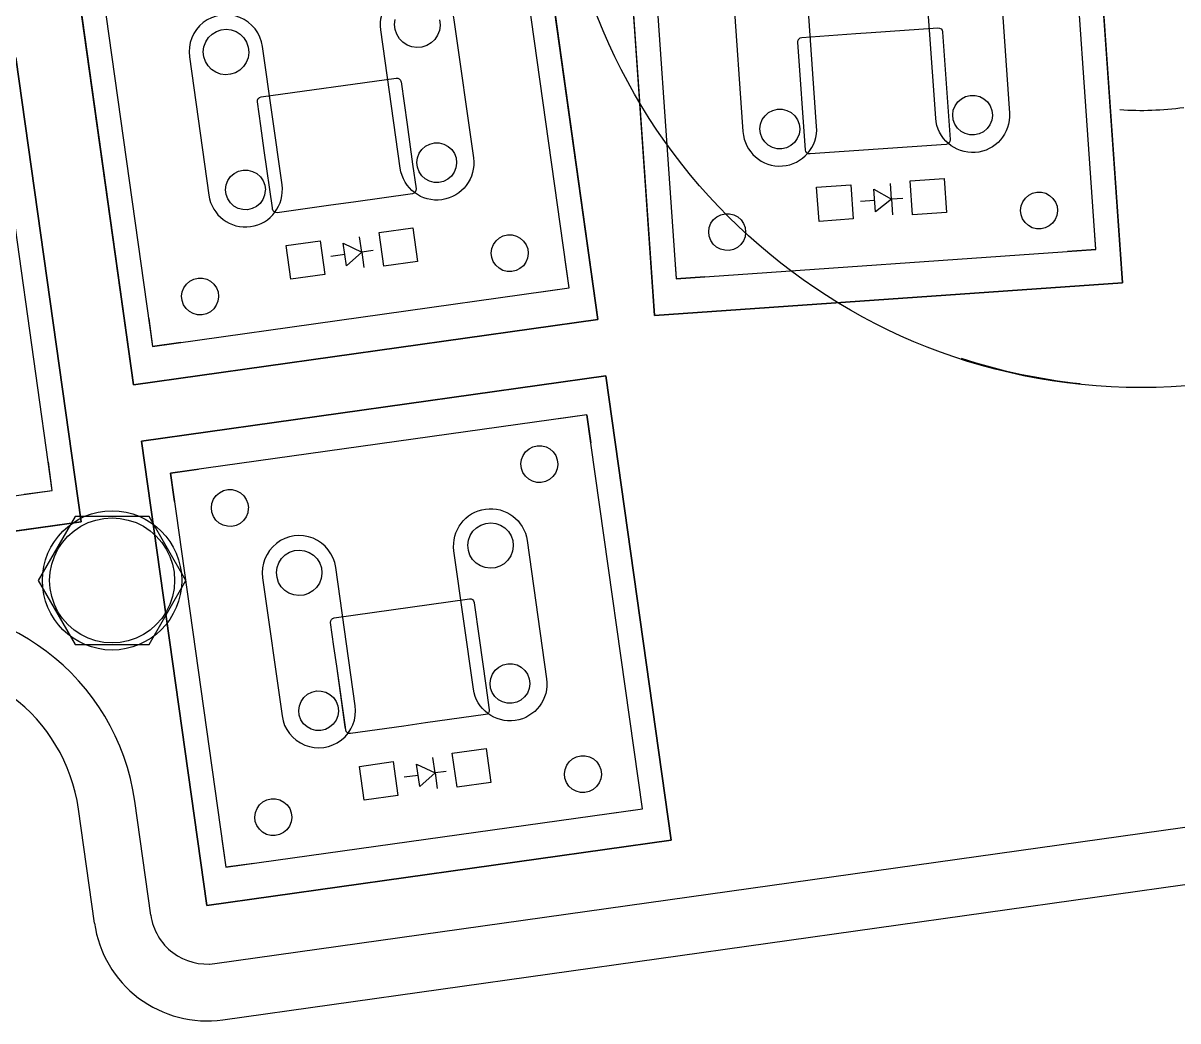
# Model space of a CAD drawing. Header units: inches. Extents: x -4 to 333, y -4 to 107.
# Drawn here: x 19.7 to 60.33, y 16.65 to 51.76 of the extents above; entities that cross this region are included whole.
import ezdxf

# ---------------------------------------------------------------- set-up
doc = ezdxf.new("R2010")
doc.units = ezdxf.units.IN
doc.header["$MEASUREMENT"] = 0
doc.layers.get('0').update_dxf_attribs({"color": 1})
for name, color, linetype in [('KICAD_EXPORT', 12, 'Continuous'), ('OUTLINE_CASE', 5, 'Continuous'), ('OUTLINE_CURVED', 6, 'Continuous')]:
    doc.layers.add(name, color=color, linetype=linetype)

# ---------------------------------------------------------------- blocks, each defined once
blk = doc.blocks.new('switch')
for points in [[(75.655, 33.601), (75.655, 17.101), (92.155, 17.101), (92.155, 33.601), (75.655, 33.601)], [(76.505, 32.339), (76.505, 18.339), (91.305, 18.339), (91.305, 32.339), (76.505, 32.339)]]:
    blk.add_lwpolyline(points)
for points in [[(79.205, 28.25), (79.205, 23.336, 1), (81.805, 23.336), (81.805, 28.25, 1)], [(88.605, 28.25), (88.605, 23.336, -1), (86.005, 23.336), (86.005, 28.25, -1)]]:
    blk.add_lwpolyline(points, format="xyb", close=True)

msp = doc.modelspace()

# ---------------------------------------------------------------- linework, layer by layer
at = {"layer": 'KICAD_EXPORT', "linetype": 'Continuous'}
for p, q in [((57.231, 59.083), (58.382, 42.624)), ((41.922, 41.473), (40.771, 57.932)), ((37.631, 57.673), (39.927, 41.333)), ((23.588, 39.037), (21.292, 55.376)), ((32.773, 51.711), (32.795, 51.888)), ((32.79, 51.533), (32.773, 51.711)), ((34.373, 51.677), (34.348, 51.501)), ((34.353, 51.877), (34.373, 51.7)), ((34.373, 51.7), (34.373, 51.677)), ((26.124, 51.097), (26.221, 51.247)), ((26.221, 51.247), (26.348, 51.371)), ((26.348, 51.371), (26.5, 51.465)), ((26.5, 51.465), (26.669, 51.522)), ((26.669, 51.522), (26.846, 51.541)), ((26.846, 51.541), (27.023, 51.52)), ((27.023, 51.52), (27.191, 51.46)), ((27.191, 51.46), (27.342, 51.364)), ((27.342, 51.364), (27.468, 51.238)), ((27.468, 51.238), (27.562, 51.087)), ((32.847, 51.364), (32.79, 51.533)), ((32.939, 51.211), (32.847, 51.364)), ((33.063, 51.083), (32.939, 51.211)), ((34.284, 51.334), (34.186, 51.185)), ((34.348, 51.501), (34.284, 51.334)), ((46.971, 51.156), (47, 51.206)), ((46.971, 51.156), (47, 51.206)), ((47, 51.206), (47.003, 51.209)), ((47, 51.206), (47.003, 51.209)), ((47.003, 51.209), (47.046, 51.242)), ((47.003, 51.209), (47.046, 51.242)), ((47.046, 51.242), (47.102, 51.258)), ((47.046, 51.242), (47.102, 51.258)), ((47.102, 51.258), (48.998, 51.39)), ((47.102, 51.258), (48.998, 51.39)), ((47.102, 51.258), (47.102, 51.258)), ((47.102, 51.258), (47.102, 51.258)), ((48.998, 51.39), (49.542, 51.428)), ((48.998, 51.39), (49.542, 51.428)), ((48.998, 51.39), (48.998, 51.39)), ((48.998, 51.39), (48.998, 51.39)), ((49.542, 51.428), (51.891, 51.592)), ((49.542, 51.428), (51.891, 51.592)), ((51.891, 51.592), (51.949, 51.585)), ((51.891, 51.592), (51.949, 51.585)), ((51.949, 51.585), (52, 51.556)), ((51.949, 51.585), (52, 51.556)), ((52, 51.556), (52.035, 51.51)), ((52, 51.556), (52.035, 51.51)), ((52.035, 51.51), (52.051, 51.453)), ((52.035, 51.51), (52.051, 51.453)), ((52.051, 51.453), (52.051, 51.453)), ((52.051, 51.453), (52.052, 51.441)), ((52.051, 51.453), (52.051, 51.453)), ((52.051, 51.453), (52.052, 51.441)), ((52.052, 51.441), (52.052, 51.441)), ((52.052, 51.441), (52.316, 47.663)), ((52.052, 51.441), (52.052, 51.441)), ((52.052, 51.441), (52.316, 47.663)), ((26.041, 50.752), (26.063, 50.929)), ((26.063, 50.929), (26.124, 51.097)), ((27.562, 51.087), (27.621, 50.918)), ((27.621, 50.918), (27.641, 50.741)), ((33.212, 50.986), (33.063, 51.083)), ((33.379, 50.923), (33.212, 50.986)), ((33.556, 50.9), (33.379, 50.923)), ((33.734, 50.916), (33.556, 50.9)), ((33.903, 50.971), (33.734, 50.916)), ((34.057, 51.062), (33.903, 50.971)), ((34.186, 51.185), (34.057, 51.062)), ((46.963, 51.098), (46.971, 51.156)), ((46.963, 51.098), (46.971, 51.156)), ((46.964, 51.085), (46.963, 51.098)), ((46.963, 51.098), (46.963, 51.098)), ((46.964, 51.085), (46.963, 51.098)), ((46.963, 51.098), (46.963, 51.098)), ((47.229, 47.294), (46.964, 51.085)), ((46.964, 51.085), (46.964, 51.085)), ((46.964, 51.085), (46.964, 51.085)), ((47.229, 47.294), (46.964, 51.085)), ((46.964, 51.085), (46.964, 51.085)), ((46.964, 51.085), (46.964, 51.085)), ((19.445, 50.55), (21.742, 34.21)), ((26.058, 50.575), (26.041, 50.752)), ((26.114, 50.405), (26.058, 50.575)), ((26.207, 50.253), (26.114, 50.405)), ((27.616, 50.542), (27.552, 50.375)), ((27.64, 50.719), (27.616, 50.542)), ((27.641, 50.741), (27.64, 50.719)), ((26.331, 50.125), (26.207, 50.253)), ((26.48, 50.027), (26.331, 50.125)), ((26.647, 49.965), (26.48, 50.027)), ((27.171, 50.012), (27.002, 49.957)), ((27.324, 50.104), (27.171, 50.012)), ((27.453, 50.227), (27.324, 50.104)), ((27.552, 50.375), (27.453, 50.227)), ((26.824, 49.941), (26.647, 49.965)), ((27.002, 49.957), (26.824, 49.941)), ((28.073, 49.159), (32.826, 49.827)), ((28.073, 49.159), (32.826, 49.827)), ((32.826, 49.827), (32.885, 49.824)), ((32.826, 49.827), (32.885, 49.824)), ((32.885, 49.824), (32.937, 49.799)), ((32.885, 49.824), (32.937, 49.799)), ((32.937, 49.799), (32.976, 49.755)), ((32.937, 49.799), (32.976, 49.755)), ((32.976, 49.755), (32.996, 49.7)), ((32.976, 49.755), (32.996, 49.7)), ((32.996, 49.7), (32.997, 49.687)), ((32.996, 49.7), (32.997, 49.687)), ((32.997, 49.687), (32.997, 49.687)), ((32.997, 49.687), (33.208, 48.191)), ((32.997, 49.687), (32.997, 49.687)), ((32.997, 49.687), (33.208, 48.191)), ((52.715, 49.099), (52.864, 49.176)), ((52.864, 49.176), (53.028, 49.215)), ((53.028, 49.215), (53.196, 49.215)), ((53.196, 49.215), (53.359, 49.174)), ((53.359, 49.174), (53.508, 49.095)), ((27.945, 48.99), (27.948, 49.048)), ((27.945, 48.99), (27.948, 49.048)), ((28.063, 48.148), (27.945, 48.99)), ((28.063, 48.148), (27.945, 48.99)), ((27.948, 49.048), (27.974, 49.101)), ((27.948, 49.048), (27.974, 49.101)), ((27.974, 49.101), (28.007, 49.131)), ((27.974, 49.101), (28.007, 49.131)), ((28.007, 49.131), (28.018, 49.14)), ((28.007, 49.131), (28.018, 49.14)), ((28.018, 49.14), (28.073, 49.159)), ((28.018, 49.14), (28.073, 49.159)), ((52.43, 48.694), (52.491, 48.851)), ((52.491, 48.851), (52.588, 48.988)), ((52.588, 48.988), (52.715, 49.099)), ((53.508, 49.095), (53.633, 48.983)), ((53.633, 48.983), (53.728, 48.844)), ((53.728, 48.844), (53.788, 48.687)), ((45.647, 48.207), (45.709, 48.364)), ((45.709, 48.364), (45.805, 48.502)), ((45.805, 48.502), (45.932, 48.612)), ((45.932, 48.612), (46.081, 48.689)), ((46.081, 48.689), (46.245, 48.729)), ((46.245, 48.729), (46.413, 48.728)), ((46.413, 48.728), (46.576, 48.687)), ((46.576, 48.687), (46.725, 48.608)), ((46.725, 48.608), (46.851, 48.496)), ((46.851, 48.496), (46.946, 48.358)), ((46.946, 48.358), (47.005, 48.2)), ((52.408, 48.527), (52.43, 48.694)), ((52.427, 48.36), (52.408, 48.527)), ((52.484, 48.202), (52.427, 48.36)), ((53.808, 48.505), (53.784, 48.339)), ((53.788, 48.687), (53.808, 48.52)), ((53.808, 48.52), (53.808, 48.505)), ((28.186, 47.276), (28.063, 48.148)), ((28.063, 48.148), (28.063, 48.148)), ((28.186, 47.276), (28.063, 48.148)), ((28.063, 48.148), (28.063, 48.148)), ((33.208, 48.191), (33.403, 46.8)), ((33.208, 48.191), (33.403, 46.8)), ((45.626, 48.041), (45.647, 48.207)), ((45.644, 47.874), (45.626, 48.041)), ((47.025, 48.019), (47.002, 47.852)), ((47.005, 48.2), (47.025, 48.033)), ((47.025, 48.033), (47.025, 48.019)), ((52.578, 48.063), (52.484, 48.202)), ((52.703, 47.949), (52.578, 48.063)), ((52.85, 47.869), (52.703, 47.949)), ((53.623, 48.046), (53.495, 47.937)), ((53.721, 48.183), (53.623, 48.046)), ((53.784, 48.339), (53.721, 48.183)), ((34.011, 47.503), (34.174, 47.543)), ((34.174, 47.543), (34.343, 47.542)), ((34.343, 47.542), (34.506, 47.501)), ((45.702, 47.716), (45.644, 47.874)), ((45.796, 47.576), (45.702, 47.716)), ((45.92, 47.463), (45.796, 47.576)), ((46.841, 47.56), (46.713, 47.45)), ((46.939, 47.696), (46.841, 47.56)), ((47.002, 47.852), (46.939, 47.696)), ((52.28, 47.541), (52.234, 47.506)), ((52.28, 47.541), (52.234, 47.506)), ((52.309, 47.592), (52.28, 47.541)), ((52.281, 47.543), (52.28, 47.541)), ((52.298, 47.573), (52.281, 47.543)), ((52.309, 47.592), (52.298, 47.573)), ((52.317, 47.65), (52.309, 47.592)), ((52.317, 47.65), (52.309, 47.592)), ((52.316, 47.663), (52.316, 47.663)), ((52.316, 47.663), (52.316, 47.663)), ((52.316, 47.663), (52.317, 47.65)), ((52.316, 47.663), (52.316, 47.663)), ((52.316, 47.663), (52.316, 47.663)), ((52.316, 47.663), (52.317, 47.65)), ((53.013, 47.827), (52.85, 47.869)), ((53.181, 47.824), (53.013, 47.827)), ((53.345, 47.861), (53.181, 47.824)), ((53.495, 47.937), (53.345, 47.861)), ((28.47, 45.256), (28.186, 47.276)), ((28.47, 45.256), (28.186, 47.276)), ((33.577, 47.021), (33.638, 47.178)), ((33.638, 47.178), (33.735, 47.316)), ((33.735, 47.316), (33.861, 47.426)), ((33.861, 47.426), (34.011, 47.503)), ((34.506, 47.501), (34.654, 47.422)), ((34.654, 47.422), (34.78, 47.31)), ((34.78, 47.31), (34.875, 47.172)), ((34.875, 47.172), (34.935, 47.014)), ((46.068, 47.383), (45.92, 47.463)), ((46.23, 47.34), (46.068, 47.383)), ((46.399, 47.337), (46.23, 47.34)), ((46.563, 47.375), (46.399, 47.337)), ((46.713, 47.45), (46.563, 47.375)), ((47.245, 47.238), (47.229, 47.294)), ((47.245, 47.238), (47.229, 47.294)), ((47.28, 47.192), (47.245, 47.238)), ((47.28, 47.192), (47.245, 47.238)), ((47.328, 47.165), (47.28, 47.192)), ((47.328, 47.165), (47.28, 47.192)), ((47.331, 47.163), (47.328, 47.165)), ((47.331, 47.163), (47.328, 47.165)), ((47.389, 47.155), (47.331, 47.163)), ((47.389, 47.155), (47.331, 47.163)), ((52.178, 47.49), (47.389, 47.155)), ((52.178, 47.49), (47.389, 47.155)), ((52.234, 47.506), (52.178, 47.49)), ((52.234, 47.506), (52.178, 47.49)), ((52.178, 47.49), (52.178, 47.49)), ((52.178, 47.49), (52.178, 47.49)), ((33.403, 46.8), (33.526, 45.924)), ((33.403, 46.8), (33.526, 45.924)), ((33.555, 46.855), (33.577, 47.021)), ((33.573, 46.687), (33.555, 46.855)), ((34.955, 46.833), (34.931, 46.666)), ((34.935, 47.014), (34.955, 46.847)), ((34.955, 46.847), (34.955, 46.833)), ((26.906, 46.219), (27.002, 46.357)), ((27.002, 46.357), (27.129, 46.468)), ((27.129, 46.468), (27.279, 46.545)), ((27.279, 46.545), (27.442, 46.584)), ((27.442, 46.584), (27.61, 46.583)), ((27.61, 46.583), (27.773, 46.542)), ((27.773, 46.542), (27.922, 46.463)), ((27.922, 46.463), (28.048, 46.352)), ((28.048, 46.352), (28.143, 46.213)), ((33.631, 46.529), (33.573, 46.687)), ((33.725, 46.39), (33.631, 46.529)), ((33.849, 46.277), (33.725, 46.39)), ((34.77, 46.373), (34.642, 46.264)), ((34.868, 46.51), (34.77, 46.373)), ((34.931, 46.666), (34.868, 46.51)), ((26.823, 45.896), (26.845, 46.063)), ((26.845, 46.063), (26.906, 46.219)), ((28.143, 46.213), (28.202, 46.056)), ((28.202, 46.056), (28.223, 45.889)), ((33.526, 45.924), (33.523, 45.866)), ((33.526, 45.924), (33.523, 45.866)), ((33.997, 46.196), (33.849, 46.277)), ((34.16, 46.154), (33.997, 46.196)), ((34.328, 46.151), (34.16, 46.154)), ((34.492, 46.189), (34.328, 46.151)), ((34.642, 46.264), (34.492, 46.189)), ((47.622, 45.981), (48.819, 46.065)), ((47.622, 45.981), (48.819, 46.065)), ((47.706, 44.784), (47.622, 45.981)), ((47.706, 44.784), (47.622, 45.981)), ((48.819, 46.065), (48.903, 44.868)), ((48.819, 46.065), (48.903, 44.868)), ((49.631, 45.921), (50.257, 45.564)), ((49.687, 45.123), (49.631, 45.921)), ((50.257, 45.564), (50.219, 46.113)), ((50.914, 46.211), (52.111, 46.295)), ((50.914, 46.211), (52.111, 46.295)), ((50.997, 45.014), (50.914, 46.211)), ((50.997, 45.014), (50.914, 46.211)), ((52.111, 46.295), (52.195, 45.098)), ((52.111, 46.295), (52.195, 45.098)), ((26.841, 45.729), (26.823, 45.896)), ((26.899, 45.571), (26.841, 45.729)), ((26.993, 45.431), (26.899, 45.571)), ((28.136, 45.551), (28.038, 45.415)), ((28.199, 45.708), (28.136, 45.551)), ((28.222, 45.874), (28.199, 45.708)), ((28.223, 45.889), (28.222, 45.874)), ((33.399, 45.755), (31.327, 45.464)), ((33.399, 45.755), (31.327, 45.464)), ((33.454, 45.774), (33.399, 45.755)), ((33.454, 45.774), (33.399, 45.755)), ((33.497, 45.813), (33.454, 45.774)), ((33.497, 45.813), (33.454, 45.774)), ((33.523, 45.866), (33.497, 45.813)), ((33.523, 45.866), (33.497, 45.813)), ((33.497, 45.813), (33.497, 45.813)), ((33.497, 45.813), (33.497, 45.813)), ((49.659, 45.522), (49.16, 45.487)), ((50.257, 45.564), (49.687, 45.123)), ((50.656, 45.592), (50.257, 45.564)), ((50.257, 45.564), (50.296, 45.015)), ((54.875, 45.47), (54.965, 45.598)), ((54.875, 45.47), (54.965, 45.598)), ((54.965, 45.598), (55.083, 45.7)), ((54.965, 45.598), (55.083, 45.7)), ((55.083, 45.7), (55.221, 45.772)), ((55.083, 45.7), (55.221, 45.772)), ((55.221, 45.772), (55.373, 45.808)), ((55.221, 45.772), (55.373, 45.808)), ((55.373, 45.808), (55.529, 45.808)), ((55.373, 45.808), (55.529, 45.808)), ((55.529, 45.808), (55.681, 45.77)), ((55.529, 45.808), (55.681, 45.77)), ((55.681, 45.77), (55.819, 45.697)), ((55.681, 45.77), (55.819, 45.697)), ((55.819, 45.697), (55.936, 45.593)), ((55.819, 45.697), (55.936, 45.593)), ((55.936, 45.593), (56.024, 45.464)), ((55.936, 45.593), (56.024, 45.464)), ((27.117, 45.318), (26.993, 45.431)), ((27.265, 45.238), (27.117, 45.318)), ((27.428, 45.195), (27.265, 45.238)), ((27.596, 45.193), (27.428, 45.195)), ((27.76, 45.23), (27.596, 45.193)), ((27.91, 45.306), (27.76, 45.23)), ((28.038, 45.415), (27.91, 45.306)), ((28.476, 45.215), (28.47, 45.256)), ((28.476, 45.215), (28.47, 45.256)), ((28.495, 45.159), (28.476, 45.215)), ((28.495, 45.159), (28.476, 45.215)), ((28.534, 45.116), (28.495, 45.159)), ((28.534, 45.116), (28.495, 45.159)), ((28.587, 45.09), (28.534, 45.116)), ((28.587, 45.09), (28.534, 45.116)), ((30.527, 45.351), (28.645, 45.087)), ((30.527, 45.351), (28.645, 45.087)), ((31.327, 45.464), (30.527, 45.351)), ((31.327, 45.464), (30.527, 45.351)), ((30.527, 45.351), (30.527, 45.351)), ((30.527, 45.351), (30.527, 45.351)), ((54.798, 45.17), (54.818, 45.324)), ((54.798, 45.17), (54.818, 45.324)), ((54.815, 45.014), (54.798, 45.17)), ((54.815, 45.014), (54.798, 45.17)), ((54.818, 45.324), (54.875, 45.47)), ((54.818, 45.324), (54.875, 45.47)), ((56.024, 45.464), (56.079, 45.318)), ((56.024, 45.464), (56.079, 45.318)), ((56.098, 45.149), (56.076, 44.995)), ((56.098, 45.149), (56.076, 44.995)), ((56.079, 45.318), (56.098, 45.163)), ((56.079, 45.318), (56.098, 45.163)), ((56.098, 45.163), (56.098, 45.149)), ((56.098, 45.163), (56.098, 45.149)), ((28.645, 45.087), (28.587, 45.09)), ((28.645, 45.087), (28.587, 45.09)), ((43.844, 44.569), (43.901, 44.715)), ((43.844, 44.569), (43.901, 44.715)), ((43.901, 44.715), (43.991, 44.843)), ((43.901, 44.715), (43.991, 44.843)), ((43.991, 44.843), (44.109, 44.945)), ((43.991, 44.843), (44.109, 44.945)), ((44.109, 44.945), (44.247, 45.017)), ((44.109, 44.945), (44.247, 45.017)), ((44.247, 45.017), (44.399, 45.053)), ((44.247, 45.017), (44.399, 45.053)), ((44.399, 45.053), (44.555, 45.053)), ((44.399, 45.053), (44.555, 45.053)), ((44.555, 45.053), (44.707, 45.015)), ((44.555, 45.053), (44.707, 45.015)), ((44.707, 45.015), (44.845, 44.941)), ((44.707, 45.015), (44.845, 44.941)), ((44.845, 44.941), (44.961, 44.838)), ((44.845, 44.941), (44.961, 44.838)), ((44.961, 44.838), (45.05, 44.709)), ((44.961, 44.838), (45.05, 44.709)), ((45.05, 44.709), (45.105, 44.563)), ((45.05, 44.709), (45.105, 44.563)), ((48.903, 44.868), (47.706, 44.784)), ((48.903, 44.868), (47.706, 44.784)), ((52.195, 45.098), (50.997, 45.014)), ((52.195, 45.098), (50.997, 45.014)), ((54.869, 44.868), (54.815, 45.014)), ((54.869, 44.868), (54.815, 45.014)), ((54.956, 44.738), (54.869, 44.868)), ((54.956, 44.738), (54.869, 44.868)), ((55.071, 44.633), (54.956, 44.738)), ((55.071, 44.633), (54.956, 44.738)), ((55.926, 44.723), (55.808, 44.621)), ((55.926, 44.723), (55.808, 44.621)), ((56.018, 44.85), (55.926, 44.723)), ((56.018, 44.85), (55.926, 44.723)), ((56.076, 44.995), (56.018, 44.85)), ((56.076, 44.995), (56.018, 44.85)), ((57.448, 43.799), (57.378, 44.797)), ((32.227, 44.391), (33.415, 44.558)), ((32.227, 44.391), (33.415, 44.558)), ((32.394, 43.203), (32.227, 44.391)), ((32.394, 43.203), (32.227, 44.391)), ((33.415, 44.558), (33.582, 43.37)), ((33.415, 44.558), (33.582, 43.37)), ((36.597, 44.271), (36.749, 44.307)), ((36.597, 44.271), (36.749, 44.307)), ((36.749, 44.307), (36.905, 44.306)), ((36.749, 44.307), (36.905, 44.306)), ((36.905, 44.306), (37.056, 44.268)), ((36.905, 44.306), (37.056, 44.268)), ((43.824, 44.415), (43.844, 44.569)), ((43.824, 44.415), (43.844, 44.569)), ((43.841, 44.259), (43.824, 44.415)), ((43.841, 44.259), (43.824, 44.415)), ((45.124, 44.394), (45.102, 44.24)), ((45.124, 44.394), (45.102, 44.24)), ((45.105, 44.563), (45.124, 44.408)), ((45.105, 44.563), (45.124, 44.408)), ((45.124, 44.408), (45.124, 44.394)), ((45.124, 44.408), (45.124, 44.394)), ((55.209, 44.558), (55.071, 44.633)), ((55.209, 44.558), (55.071, 44.633)), ((55.36, 44.519), (55.209, 44.558)), ((55.36, 44.519), (55.209, 44.558)), ((55.516, 44.516), (55.36, 44.519)), ((55.516, 44.516), (55.36, 44.519)), ((55.668, 44.551), (55.516, 44.516)), ((55.668, 44.551), (55.516, 44.516)), ((55.808, 44.621), (55.668, 44.551)), ((55.808, 44.621), (55.668, 44.551)), ((28.959, 43.932), (30.147, 44.099)), ((28.959, 43.932), (30.147, 44.099)), ((29.126, 42.744), (28.959, 43.932)), ((29.126, 42.744), (28.959, 43.932)), ((30.147, 44.099), (30.314, 42.911)), ((30.147, 44.099), (30.314, 42.911)), ((30.967, 44.012), (31.617, 43.7)), ((31.079, 43.22), (30.967, 44.012)), ((31.617, 43.7), (31.541, 44.244)), ((36.194, 43.823), (36.25, 43.969)), ((36.194, 43.823), (36.25, 43.969)), ((36.25, 43.969), (36.34, 44.096)), ((36.25, 43.969), (36.34, 44.096)), ((36.34, 44.096), (36.458, 44.199)), ((36.34, 44.096), (36.458, 44.199)), ((36.458, 44.199), (36.597, 44.271)), ((36.458, 44.199), (36.597, 44.271)), ((37.056, 44.268), (37.194, 44.195)), ((37.056, 44.268), (37.194, 44.195)), ((37.194, 44.195), (37.311, 44.091)), ((37.194, 44.195), (37.311, 44.091)), ((37.311, 44.091), (37.399, 43.963)), ((37.311, 44.091), (37.399, 43.963)), ((37.399, 43.963), (37.454, 43.816)), ((37.399, 43.963), (37.454, 43.816)), ((43.895, 44.113), (43.841, 44.259)), ((43.895, 44.113), (43.841, 44.259)), ((43.982, 43.983), (43.895, 44.113)), ((43.982, 43.983), (43.895, 44.113)), ((44.097, 43.878), (43.982, 43.983)), ((44.097, 43.878), (43.982, 43.983)), ((44.952, 43.968), (44.834, 43.866)), ((44.952, 43.968), (44.834, 43.866)), ((45.043, 44.095), (44.952, 43.968)), ((45.043, 44.095), (44.952, 43.968)), ((45.102, 44.24), (45.043, 44.095)), ((45.102, 44.24), (45.043, 44.095)), ((31.023, 43.616), (30.528, 43.547)), ((31.617, 43.7), (31.079, 43.22)), ((32.013, 43.755), (31.617, 43.7)), ((31.617, 43.7), (31.694, 43.155)), ((36.173, 43.668), (36.194, 43.823)), ((36.173, 43.668), (36.194, 43.823)), ((36.19, 43.513), (36.173, 43.668)), ((36.19, 43.513), (36.173, 43.668)), ((36.244, 43.366), (36.19, 43.513)), ((36.244, 43.366), (36.19, 43.513)), ((37.451, 43.493), (37.393, 43.348)), ((37.451, 43.493), (37.393, 43.348)), ((37.473, 43.648), (37.451, 43.493)), ((37.473, 43.648), (37.451, 43.493)), ((37.454, 43.816), (37.473, 43.661)), ((37.454, 43.816), (37.473, 43.661)), ((37.473, 43.661), (37.473, 43.648)), ((37.473, 43.661), (37.473, 43.648)), ((42.614, 43.764), (42.684, 42.767)), ((44.235, 43.803), (44.097, 43.878)), ((44.235, 43.803), (44.097, 43.878)), ((44.386, 43.764), (44.235, 43.803)), ((44.386, 43.764), (44.235, 43.803)), ((44.542, 43.761), (44.386, 43.764)), ((44.542, 43.761), (44.386, 43.764)), ((44.694, 43.796), (44.542, 43.761)), ((44.694, 43.796), (44.542, 43.761)), ((44.834, 43.866), (44.694, 43.796)), ((44.834, 43.866), (44.694, 43.796)), ((56.45, 43.729), (57.448, 43.799)), ((33.582, 43.37), (32.394, 43.203)), ((33.582, 43.37), (32.394, 43.203)), ((36.331, 43.237), (36.244, 43.366)), ((36.331, 43.237), (36.244, 43.366)), ((36.447, 43.132), (36.331, 43.237)), ((36.447, 43.132), (36.331, 43.237)), ((36.584, 43.057), (36.447, 43.132)), ((36.584, 43.057), (36.447, 43.132)), ((37.183, 43.12), (37.043, 43.05)), ((37.183, 43.12), (37.043, 43.05)), ((37.302, 43.221), (37.183, 43.12)), ((37.302, 43.221), (37.183, 43.12)), ((37.393, 43.348), (37.302, 43.221)), ((37.393, 43.348), (37.302, 43.221)), ((38.914, 42.44), (38.774, 43.431)), ((25.445, 42.578), (25.563, 42.68)), ((25.445, 42.578), (25.563, 42.68)), ((25.563, 42.68), (25.702, 42.752)), ((25.563, 42.68), (25.702, 42.752)), ((25.702, 42.752), (25.854, 42.788)), ((25.702, 42.752), (25.854, 42.788)), ((25.854, 42.788), (26.01, 42.788)), ((25.854, 42.788), (26.01, 42.788)), ((26.01, 42.788), (26.161, 42.75)), ((26.01, 42.788), (26.161, 42.75)), ((26.161, 42.75), (26.299, 42.677)), ((26.161, 42.75), (26.299, 42.677)), ((26.299, 42.677), (26.416, 42.573)), ((26.299, 42.677), (26.416, 42.573)), ((30.314, 42.911), (29.126, 42.744)), ((30.314, 42.911), (29.126, 42.744)), ((36.735, 43.017), (36.584, 43.057)), ((36.735, 43.017), (36.584, 43.057)), ((36.891, 43.015), (36.735, 43.017)), ((36.891, 43.015), (36.735, 43.017)), ((37.043, 43.05), (36.891, 43.015)), ((37.043, 43.05), (36.891, 43.015)), ((43.682, 42.836), (42.684, 42.766)), ((25.278, 42.15), (25.299, 42.304)), ((25.278, 42.15), (25.299, 42.304)), ((25.299, 42.304), (25.356, 42.45)), ((25.299, 42.304), (25.356, 42.45)), ((25.356, 42.45), (25.445, 42.578)), ((25.356, 42.45), (25.445, 42.578)), ((26.416, 42.573), (26.504, 42.444)), ((26.416, 42.573), (26.504, 42.444)), ((26.504, 42.444), (26.56, 42.298)), ((26.504, 42.444), (26.56, 42.298)), ((26.56, 42.298), (26.578, 42.143)), ((26.56, 42.298), (26.578, 42.143)), ((37.923, 42.301), (38.914, 42.44)), ((58.382, 42.624), (41.922, 41.473)), ((25.296, 41.994), (25.278, 42.15)), ((25.296, 41.994), (25.278, 42.15)), ((25.349, 41.848), (25.296, 41.994)), ((25.349, 41.848), (25.296, 41.994)), ((26.556, 41.975), (26.498, 41.83)), ((26.556, 41.975), (26.498, 41.83)), ((26.578, 42.129), (26.556, 41.975)), ((26.578, 42.129), (26.556, 41.975)), ((26.578, 42.143), (26.578, 42.129)), ((26.578, 42.143), (26.578, 42.129)), ((25.436, 41.718), (25.349, 41.848)), ((25.436, 41.718), (25.349, 41.848)), ((25.552, 41.613), (25.436, 41.718)), ((25.552, 41.613), (25.436, 41.718)), ((25.689, 41.538), (25.552, 41.613)), ((25.689, 41.538), (25.552, 41.613)), ((25.84, 41.499), (25.689, 41.538)), ((25.84, 41.499), (25.689, 41.538)), ((25.996, 41.496), (25.84, 41.499)), ((25.996, 41.496), (25.84, 41.499)), ((26.149, 41.531), (25.996, 41.496)), ((26.149, 41.531), (25.996, 41.496)), ((26.288, 41.601), (26.149, 41.531)), ((26.288, 41.601), (26.149, 41.531)), ((26.407, 41.703), (26.288, 41.601)), ((26.407, 41.703), (26.288, 41.601)), ((26.498, 41.83), (26.407, 41.703)), ((26.498, 41.83), (26.407, 41.703)), ((39.927, 41.333), (23.588, 39.037)), ((24.118, 41.371), (24.257, 40.381)), ((25.248, 40.52), (24.257, 40.381)), ((23.867, 37.051), (40.207, 39.348)), ((40.207, 39.348), (42.503, 23.008)), ((39.54, 37.979), (38.55, 37.84)), ((39.541, 37.979), (39.68, 36.989)), ((26.163, 20.712), (23.867, 37.051)), ((37.293, 36.549), (37.383, 36.677)), ((37.293, 36.549), (37.383, 36.677)), ((37.383, 36.677), (37.501, 36.779)), ((37.383, 36.677), (37.501, 36.779)), ((37.501, 36.779), (37.639, 36.851)), ((37.501, 36.779), (37.639, 36.851)), ((37.639, 36.851), (37.791, 36.887)), ((37.639, 36.851), (37.791, 36.887)), ((37.791, 36.887), (37.947, 36.887)), ((37.791, 36.887), (37.947, 36.887)), ((37.947, 36.887), (38.099, 36.849)), ((37.947, 36.887), (38.099, 36.849)), ((38.099, 36.849), (38.237, 36.775)), ((38.099, 36.849), (38.237, 36.775)), ((38.237, 36.775), (38.354, 36.672)), ((38.237, 36.775), (38.354, 36.672)), ((38.354, 36.672), (38.442, 36.543)), ((38.354, 36.672), (38.442, 36.543)), ((20.728, 35.318), (20.588, 36.308)), ((37.216, 36.249), (37.236, 36.403)), ((37.216, 36.249), (37.236, 36.403)), ((37.233, 36.093), (37.216, 36.249)), ((37.233, 36.093), (37.216, 36.249)), ((37.236, 36.403), (37.293, 36.549)), ((37.236, 36.403), (37.293, 36.549)), ((38.442, 36.543), (38.497, 36.397)), ((38.442, 36.543), (38.497, 36.397)), ((38.516, 36.228), (38.494, 36.073)), ((38.516, 36.228), (38.494, 36.073)), ((38.497, 36.397), (38.516, 36.242)), ((38.497, 36.397), (38.516, 36.242)), ((38.516, 36.242), (38.516, 36.228)), ((38.516, 36.242), (38.516, 36.228)), ((24.884, 35.919), (25.875, 36.059)), ((25.024, 34.929), (24.884, 35.919)), ((37.287, 35.947), (37.233, 36.093)), ((37.287, 35.947), (37.233, 36.093)), ((37.374, 35.817), (37.287, 35.947)), ((37.374, 35.817), (37.287, 35.947)), ((37.489, 35.712), (37.374, 35.817)), ((37.489, 35.712), (37.374, 35.817)), ((38.344, 35.802), (38.226, 35.7)), ((38.344, 35.802), (38.226, 35.7)), ((38.436, 35.929), (38.344, 35.802)), ((38.436, 35.929), (38.344, 35.802)), ((38.494, 36.073), (38.436, 35.929)), ((38.494, 36.073), (38.436, 35.929)), ((37.627, 35.637), (37.489, 35.712)), ((37.627, 35.637), (37.489, 35.712)), ((37.778, 35.598), (37.627, 35.637)), ((37.778, 35.598), (37.627, 35.637)), ((37.934, 35.595), (37.778, 35.598)), ((37.934, 35.595), (37.778, 35.598)), ((38.086, 35.63), (37.934, 35.595)), ((38.086, 35.63), (37.934, 35.595)), ((38.226, 35.7), (38.086, 35.63)), ((38.226, 35.7), (38.086, 35.63)), ((19.737, 35.179), (20.728, 35.318)), ((26.345, 34.86), (26.402, 35.006)), ((26.345, 34.86), (26.402, 35.006)), ((26.402, 35.006), (26.492, 35.134)), ((26.402, 35.006), (26.492, 35.134)), ((26.492, 35.134), (26.609, 35.236)), ((26.492, 35.134), (26.609, 35.236)), ((26.609, 35.236), (26.748, 35.308)), ((26.609, 35.236), (26.748, 35.308)), ((26.748, 35.308), (26.9, 35.344)), ((26.748, 35.308), (26.9, 35.344)), ((26.9, 35.344), (27.056, 35.343)), ((26.9, 35.344), (27.056, 35.343)), ((27.056, 35.343), (27.208, 35.305)), ((27.056, 35.343), (27.208, 35.305)), ((27.208, 35.305), (27.346, 35.232)), ((27.208, 35.305), (27.346, 35.232)), ((27.346, 35.232), (27.462, 35.128)), ((27.346, 35.232), (27.462, 35.128)), ((27.462, 35.128), (27.551, 35)), ((27.462, 35.128), (27.551, 35)), ((27.551, 35), (27.606, 34.854)), ((27.551, 35), (27.606, 34.854)), ((26.325, 34.705), (26.345, 34.86)), ((26.325, 34.705), (26.345, 34.86)), ((26.342, 34.55), (26.325, 34.705)), ((26.342, 34.55), (26.325, 34.705)), ((26.395, 34.403), (26.342, 34.55)), ((26.395, 34.403), (26.342, 34.55)), ((27.624, 34.685), (27.602, 34.53)), ((27.624, 34.685), (27.602, 34.53)), ((27.606, 34.854), (27.625, 34.699)), ((27.606, 34.854), (27.625, 34.699)), ((27.625, 34.699), (27.624, 34.685)), ((27.625, 34.699), (27.624, 34.685)), ((21.742, 34.21), (5.402, 31.914)), ((21.731, 34.055), (21.989, 34.182)), ((21.731, 34.055), (21.989, 34.182)), ((21.989, 34.182), (22.262, 34.274)), ((21.989, 34.182), (22.262, 34.274)), ((22.262, 34.274), (22.544, 34.331)), ((22.262, 34.274), (22.544, 34.331)), ((22.544, 34.331), (22.831, 34.349)), ((22.544, 34.331), (22.831, 34.349)), ((22.831, 34.349), (23.118, 34.331)), ((22.831, 34.349), (23.118, 34.331)), ((23.118, 34.331), (23.401, 34.274)), ((23.118, 34.331), (23.401, 34.274)), ((23.401, 34.274), (23.673, 34.182)), ((23.401, 34.274), (23.673, 34.182)), ((23.673, 34.182), (23.931, 34.055)), ((23.673, 34.182), (23.931, 34.055)), ((26.483, 34.274), (26.395, 34.403)), ((26.483, 34.274), (26.395, 34.403)), ((26.598, 34.169), (26.483, 34.274)), ((26.598, 34.169), (26.483, 34.274)), ((26.735, 34.094), (26.598, 34.169)), ((26.735, 34.094), (26.598, 34.169)), ((27.334, 34.157), (27.195, 34.087)), ((27.334, 34.157), (27.195, 34.087)), ((27.453, 34.259), (27.334, 34.157)), ((27.453, 34.259), (27.334, 34.157)), ((27.544, 34.385), (27.453, 34.259)), ((27.544, 34.385), (27.453, 34.259)), ((27.602, 34.53), (27.544, 34.385)), ((27.602, 34.53), (27.544, 34.385)), ((35.808, 34.099), (35.977, 34.156)), ((35.977, 34.156), (36.154, 34.175)), ((36.154, 34.175), (36.331, 34.154)), ((36.331, 34.154), (36.499, 34.094)), ((21.276, 33.705), (21.492, 33.895)), ((21.276, 33.705), (21.492, 33.895)), ((21.492, 33.895), (21.731, 34.055)), ((21.492, 33.895), (21.731, 34.055)), ((23.931, 34.055), (24.171, 33.895)), ((23.931, 34.055), (24.171, 33.895)), ((24.171, 33.895), (24.387, 33.705)), ((24.171, 33.895), (24.387, 33.705)), ((26.886, 34.055), (26.735, 34.094)), ((26.886, 34.055), (26.735, 34.094)), ((27.043, 34.052), (26.886, 34.055)), ((27.043, 34.052), (26.886, 34.055)), ((27.195, 34.087), (27.043, 34.052)), ((27.195, 34.087), (27.043, 34.052)), ((35.371, 33.563), (35.432, 33.73)), ((35.432, 33.73), (35.528, 33.88)), ((35.528, 33.88), (35.656, 34.005)), ((35.656, 34.005), (35.808, 34.099)), ((36.499, 34.094), (36.65, 33.998)), ((36.65, 33.998), (36.775, 33.872)), ((36.775, 33.872), (36.87, 33.72)), ((20.926, 33.249), (21.086, 33.489)), ((20.926, 33.249), (21.086, 33.489)), ((21.086, 33.489), (21.276, 33.705)), ((21.086, 33.489), (21.276, 33.705)), ((24.387, 33.705), (24.577, 33.489)), ((24.387, 33.705), (24.577, 33.489)), ((24.577, 33.489), (24.737, 33.249)), ((24.577, 33.489), (24.737, 33.249)), ((35.348, 33.386), (35.371, 33.563)), ((35.366, 33.208), (35.348, 33.386)), ((36.87, 33.72), (36.928, 33.552)), ((36.948, 33.352), (36.923, 33.176)), ((36.928, 33.552), (36.948, 33.375)), ((36.948, 33.375), (36.948, 33.352)), ((20.706, 32.719), (20.799, 32.991)), ((20.706, 32.719), (20.799, 32.991)), ((20.799, 32.991), (20.926, 33.249)), ((20.799, 32.991), (20.926, 33.249)), ((24.737, 33.249), (24.864, 32.991)), ((24.737, 33.249), (24.864, 32.991)), ((24.864, 32.991), (24.956, 32.719)), ((24.864, 32.991), (24.956, 32.719)), ((28.699, 32.772), (28.796, 32.922)), ((28.796, 32.922), (28.924, 33.047)), ((28.924, 33.047), (29.075, 33.14)), ((29.075, 33.14), (29.244, 33.197)), ((29.244, 33.197), (29.422, 33.216)), ((29.422, 33.216), (29.599, 33.195)), ((29.599, 33.195), (29.767, 33.135)), ((29.767, 33.135), (29.917, 33.04)), ((29.917, 33.04), (30.043, 32.913)), ((35.422, 33.039), (35.366, 33.208)), ((35.514, 32.887), (35.422, 33.039)), ((36.86, 33.009), (36.761, 32.861)), ((36.923, 33.176), (36.86, 33.009)), ((20.65, 32.437), (20.706, 32.719)), ((20.65, 32.437), (20.706, 32.719)), ((24.956, 32.719), (25.013, 32.437)), ((24.956, 32.719), (25.013, 32.437)), ((28.616, 32.427), (28.638, 32.604)), ((28.638, 32.604), (28.699, 32.772)), ((30.043, 32.913), (30.138, 32.762)), ((30.138, 32.762), (30.196, 32.593)), ((30.196, 32.593), (30.216, 32.416)), ((35.638, 32.758), (35.514, 32.887)), ((35.788, 32.661), (35.638, 32.758)), ((35.955, 32.599), (35.788, 32.661)), ((36.132, 32.575), (35.955, 32.599)), ((36.309, 32.591), (36.132, 32.575)), ((36.479, 32.646), (36.309, 32.591)), ((36.632, 32.738), (36.479, 32.646)), ((36.761, 32.861), (36.632, 32.738)), ((20.631, 32.149), (20.65, 32.437)), ((20.631, 32.149), (20.65, 32.437)), ((20.65, 31.862), (20.631, 32.149)), ((20.65, 31.862), (20.631, 32.149)), ((25.013, 32.437), (25.031, 32.149)), ((25.013, 32.437), (25.031, 32.149)), ((25.031, 32.149), (25.013, 31.862)), ((25.031, 32.149), (25.013, 31.862)), ((28.634, 32.25), (28.616, 32.427)), ((28.69, 32.081), (28.634, 32.25)), ((30.191, 32.217), (30.128, 32.05)), ((30.216, 32.394), (30.191, 32.217)), ((30.216, 32.416), (30.216, 32.394)), ((20.706, 31.58), (20.65, 31.862)), ((20.706, 31.58), (20.65, 31.862)), ((25.013, 31.862), (24.956, 31.58)), ((25.013, 31.862), (24.956, 31.58)), ((28.782, 31.928), (28.69, 32.081)), ((28.906, 31.8), (28.782, 31.928)), ((29.055, 31.702), (28.906, 31.8)), ((29.222, 31.64), (29.055, 31.702)), ((29.9, 31.779), (29.747, 31.688)), ((30.029, 31.902), (29.9, 31.779)), ((30.128, 32.05), (30.029, 31.902)), ((20.799, 31.307), (20.706, 31.58)), ((20.799, 31.307), (20.706, 31.58)), ((20.926, 31.049), (20.799, 31.307)), ((20.926, 31.049), (20.799, 31.307)), ((24.864, 31.307), (24.737, 31.049)), ((24.864, 31.307), (24.737, 31.049)), ((24.956, 31.58), (24.864, 31.307)), ((24.956, 31.58), (24.864, 31.307)), ((29.399, 31.616), (29.222, 31.64)), ((29.577, 31.632), (29.399, 31.616)), ((29.747, 31.688), (29.577, 31.632)), ((30.648, 30.834), (35.402, 31.502)), ((30.648, 30.834), (35.402, 31.502)), ((35.402, 31.502), (35.46, 31.499)), ((35.402, 31.502), (35.46, 31.499)), ((35.46, 31.499), (35.513, 31.474)), ((35.46, 31.499), (35.513, 31.474)), ((35.513, 31.474), (35.552, 31.43)), ((35.513, 31.474), (35.552, 31.43)), ((35.552, 31.43), (35.571, 31.375)), ((35.552, 31.43), (35.571, 31.375)), ((35.571, 31.375), (35.573, 31.363)), ((35.571, 31.375), (35.573, 31.363)), ((35.573, 31.363), (35.573, 31.363)), ((35.573, 31.363), (35.748, 30.117)), ((35.573, 31.363), (35.573, 31.363)), ((35.573, 31.363), (35.748, 30.117)), ((21.086, 30.81), (20.926, 31.049)), ((21.086, 30.81), (20.926, 31.049)), ((24.737, 31.049), (24.577, 30.81)), ((24.737, 31.049), (24.577, 30.81)), ((21.276, 30.594), (21.086, 30.81)), ((21.276, 30.594), (21.086, 30.81)), ((21.492, 30.404), (21.276, 30.594)), ((21.492, 30.404), (21.276, 30.594)), ((24.387, 30.594), (24.171, 30.404)), ((24.387, 30.594), (24.171, 30.404)), ((24.577, 30.81), (24.387, 30.594)), ((24.577, 30.81), (24.387, 30.594)), ((30.521, 30.665), (30.524, 30.723)), ((30.521, 30.665), (30.524, 30.723)), ((30.639, 29.823), (30.521, 30.665)), ((30.639, 29.823), (30.521, 30.665)), ((30.524, 30.723), (30.549, 30.776)), ((30.524, 30.723), (30.549, 30.776)), ((30.549, 30.776), (30.582, 30.806)), ((30.549, 30.776), (30.582, 30.806)), ((30.582, 30.806), (30.593, 30.815)), ((30.582, 30.806), (30.593, 30.815)), ((30.593, 30.815), (30.648, 30.834)), ((30.593, 30.815), (30.648, 30.834)), ((21.731, 30.244), (21.492, 30.404)), ((21.731, 30.244), (21.492, 30.404)), ((21.989, 30.117), (21.731, 30.244)), ((21.989, 30.117), (21.731, 30.244)), ((22.262, 30.024), (21.989, 30.117)), ((22.262, 30.024), (21.989, 30.117)), ((23.673, 30.117), (23.401, 30.024)), ((23.673, 30.117), (23.401, 30.024)), ((23.931, 30.244), (23.673, 30.117)), ((23.931, 30.244), (23.673, 30.117)), ((24.171, 30.404), (23.931, 30.244)), ((24.171, 30.404), (23.931, 30.244)), ((35.748, 30.117), (35.982, 28.449)), ((35.748, 30.117), (35.982, 28.449)), ((22.544, 29.968), (22.262, 30.024)), ((22.544, 29.968), (22.262, 30.024)), ((22.831, 29.949), (22.544, 29.968)), ((22.831, 29.949), (22.544, 29.968)), ((23.118, 29.968), (22.831, 29.949)), ((23.118, 29.968), (22.831, 29.949)), ((23.401, 30.024), (23.118, 29.968)), ((23.401, 30.024), (23.118, 29.968)), ((30.735, 29.136), (30.639, 29.823)), ((30.639, 29.823), (30.639, 29.823)), ((30.735, 29.136), (30.639, 29.823)), ((30.639, 29.823), (30.639, 29.823)), ((31.036, 27.001), (30.735, 29.136)), ((31.038, 26.981), (30.735, 29.136)), ((36.152, 28.697), (36.213, 28.853)), ((36.213, 28.853), (36.31, 28.991)), ((36.31, 28.991), (36.437, 29.101)), ((36.437, 29.101), (36.586, 29.179)), ((36.586, 29.179), (36.75, 29.218)), ((36.75, 29.218), (36.918, 29.217)), ((36.918, 29.217), (37.081, 29.176)), ((37.081, 29.176), (37.23, 29.097)), ((37.23, 29.097), (37.355, 28.985)), ((37.355, 28.985), (37.451, 28.847)), ((35.982, 28.449), (36.102, 27.6)), ((35.982, 28.449), (36.102, 27.6)), ((36.13, 28.53), (36.152, 28.697)), ((36.149, 28.363), (36.13, 28.53)), ((37.451, 28.847), (37.51, 28.689)), ((37.53, 28.508), (37.506, 28.341)), ((37.51, 28.689), (37.53, 28.522)), ((37.53, 28.522), (37.53, 28.508)), ((29.578, 28.032), (29.705, 28.143)), ((29.705, 28.143), (29.854, 28.22)), ((29.854, 28.22), (30.018, 28.259)), ((30.018, 28.259), (30.186, 28.258)), ((30.186, 28.258), (30.349, 28.217)), ((30.349, 28.217), (30.498, 28.139)), ((30.498, 28.139), (30.623, 28.027)), ((36.207, 28.205), (36.149, 28.363)), ((36.3, 28.065), (36.207, 28.205)), ((36.425, 27.952), (36.3, 28.065)), ((37.346, 28.049), (37.218, 27.939)), ((37.444, 28.185), (37.346, 28.049)), ((37.506, 28.341), (37.444, 28.185)), ((29.398, 27.571), (29.42, 27.738)), ((29.42, 27.738), (29.481, 27.895)), ((29.481, 27.895), (29.578, 28.032)), ((30.623, 28.027), (30.718, 27.888)), ((30.718, 27.888), (30.778, 27.731)), ((30.778, 27.731), (30.798, 27.564)), ((36.573, 27.872), (36.425, 27.952)), ((36.735, 27.829), (36.573, 27.872)), ((36.903, 27.826), (36.735, 27.829)), ((37.067, 27.864), (36.903, 27.826)), ((37.218, 27.939), (37.067, 27.864)), ((29.417, 27.404), (29.398, 27.571)), ((29.474, 27.246), (29.417, 27.404)), ((29.568, 27.106), (29.474, 27.246)), ((30.712, 27.227), (30.613, 27.09)), ((30.774, 27.383), (30.712, 27.227)), ((30.798, 27.549), (30.774, 27.383)), ((30.798, 27.564), (30.798, 27.549)), ((35.974, 27.43), (33.857, 27.133)), ((35.974, 27.43), (33.857, 27.133)), ((36.029, 27.449), (35.974, 27.43)), ((36.029, 27.449), (35.974, 27.43)), ((36.073, 27.488), (36.029, 27.449)), ((36.073, 27.488), (36.029, 27.449)), ((36.098, 27.541), (36.073, 27.488)), ((36.098, 27.541), (36.073, 27.488)), ((36.073, 27.488), (36.073, 27.488)), ((36.073, 27.488), (36.073, 27.488)), ((36.102, 27.6), (36.098, 27.541)), ((36.102, 27.6), (36.098, 27.541)), ((29.693, 26.993), (29.568, 27.106)), ((29.84, 26.913), (29.693, 26.993)), ((30.003, 26.87), (29.84, 26.913)), ((30.171, 26.868), (30.003, 26.87)), ((30.335, 26.905), (30.171, 26.868)), ((30.486, 26.981), (30.335, 26.905)), ((30.613, 27.09), (30.486, 26.981)), ((31.051, 26.89), (31.036, 27.001)), ((31.051, 26.89), (31.038, 26.981)), ((31.071, 26.834), (31.051, 26.89)), ((31.071, 26.834), (31.051, 26.89)), ((31.109, 26.791), (31.071, 26.834)), ((31.109, 26.791), (31.071, 26.834)), ((33.102, 27.027), (31.221, 26.762)), ((33.102, 27.027), (31.221, 26.762)), ((33.857, 27.133), (33.102, 27.027)), ((33.857, 27.133), (33.102, 27.027)), ((33.102, 27.027), (33.102, 27.027)), ((33.102, 27.027), (33.102, 27.027)), ((31.162, 26.765), (31.109, 26.791)), ((31.162, 26.765), (31.109, 26.791)), ((31.221, 26.762), (31.162, 26.765)), ((31.221, 26.762), (31.162, 26.765)), ((34.802, 26.066), (35.991, 26.233)), ((34.802, 26.066), (35.991, 26.233)), ((34.969, 24.878), (34.802, 26.066)), ((34.969, 24.878), (34.802, 26.066)), ((35.991, 26.233), (36.158, 25.045)), ((35.991, 26.233), (36.158, 25.045)), ((31.534, 25.607), (32.723, 25.774)), ((31.534, 25.607), (32.723, 25.774)), ((31.701, 24.419), (31.534, 25.607)), ((31.701, 24.419), (31.534, 25.607)), ((32.723, 25.774), (32.89, 24.586)), ((32.723, 25.774), (32.89, 24.586)), ((33.654, 24.895), (33.543, 25.687)), ((33.543, 25.687), (34.193, 25.375)), ((34.193, 25.375), (34.116, 25.919)), ((38.769, 25.498), (38.826, 25.644)), ((38.769, 25.498), (38.826, 25.644)), ((38.826, 25.644), (38.916, 25.771)), ((38.826, 25.644), (38.916, 25.771)), ((38.916, 25.771), (39.033, 25.874)), ((38.916, 25.771), (39.033, 25.874)), ((39.033, 25.874), (39.172, 25.946)), ((39.033, 25.874), (39.172, 25.946)), ((39.172, 25.946), (39.324, 25.982)), ((39.172, 25.946), (39.324, 25.982)), ((39.324, 25.982), (39.48, 25.981)), ((39.324, 25.982), (39.48, 25.981)), ((39.48, 25.981), (39.632, 25.943)), ((39.48, 25.981), (39.632, 25.943)), ((39.632, 25.943), (39.77, 25.87)), ((39.632, 25.943), (39.77, 25.87)), ((39.77, 25.87), (39.886, 25.766)), ((39.77, 25.87), (39.886, 25.766)), ((39.886, 25.766), (39.975, 25.638)), ((39.886, 25.766), (39.975, 25.638)), ((39.975, 25.638), (40.03, 25.492)), ((39.975, 25.638), (40.03, 25.492)), ((33.598, 25.291), (33.103, 25.222)), ((34.193, 25.375), (33.654, 24.895)), ((34.589, 25.43), (34.193, 25.375)), ((34.193, 25.375), (34.269, 24.83)), ((38.749, 25.343), (38.769, 25.498)), ((38.749, 25.343), (38.769, 25.498)), ((38.766, 25.188), (38.749, 25.343)), ((38.766, 25.188), (38.749, 25.343)), ((40.048, 25.323), (40.026, 25.168)), ((40.048, 25.323), (40.026, 25.168)), ((40.03, 25.492), (40.049, 25.337)), ((40.03, 25.492), (40.049, 25.337)), ((40.049, 25.337), (40.048, 25.323)), ((40.049, 25.337), (40.048, 25.323)), ((36.158, 25.045), (34.969, 24.878)), ((36.158, 25.045), (34.969, 24.878)), ((38.819, 25.041), (38.766, 25.188)), ((38.819, 25.041), (38.766, 25.188)), ((38.907, 24.912), (38.819, 25.041)), ((38.907, 24.912), (38.819, 25.041)), ((39.022, 24.807), (38.907, 24.912)), ((39.022, 24.807), (38.907, 24.912)), ((39.159, 24.732), (39.022, 24.807)), ((39.159, 24.732), (39.022, 24.807)), ((39.758, 24.795), (39.619, 24.725)), ((39.758, 24.795), (39.619, 24.725)), ((39.877, 24.897), (39.758, 24.795)), ((39.877, 24.897), (39.758, 24.795)), ((39.968, 25.023), (39.877, 24.897)), ((39.968, 25.023), (39.877, 24.897)), ((40.026, 25.168), (39.968, 25.023)), ((40.026, 25.168), (39.968, 25.023)), ((41.489, 24.116), (41.35, 25.106)), ((28.138, 24.355), (28.277, 24.427)), ((28.138, 24.355), (28.277, 24.427)), ((28.277, 24.427), (28.429, 24.464)), ((28.277, 24.427), (28.429, 24.464)), ((28.429, 24.464), (28.585, 24.463)), ((28.429, 24.464), (28.585, 24.463)), ((28.585, 24.463), (28.737, 24.425)), ((28.585, 24.463), (28.737, 24.425)), ((28.737, 24.425), (28.875, 24.352)), ((28.737, 24.425), (28.875, 24.352)), ((32.89, 24.586), (31.701, 24.419)), ((32.89, 24.586), (31.701, 24.419)), ((39.31, 24.693), (39.159, 24.732)), ((39.31, 24.693), (39.159, 24.732)), ((39.467, 24.69), (39.31, 24.693)), ((39.467, 24.69), (39.31, 24.693)), ((39.619, 24.725), (39.467, 24.69)), ((39.619, 24.725), (39.467, 24.69)), ((24.191, 20.373), (23.628, 24.377)), ((26.45, 18.671), (65.794, 24.2)), ((27.854, 23.825), (27.874, 23.979)), ((27.854, 23.825), (27.874, 23.979)), ((27.874, 23.979), (27.931, 24.125)), ((27.874, 23.979), (27.931, 24.125)), ((27.931, 24.125), (28.021, 24.253)), ((27.931, 24.125), (28.021, 24.253)), ((28.021, 24.253), (28.138, 24.355)), ((28.021, 24.253), (28.138, 24.355)), ((28.875, 24.352), (28.991, 24.248)), ((28.875, 24.352), (28.991, 24.248)), ((28.991, 24.248), (29.08, 24.119)), ((28.991, 24.248), (29.08, 24.119)), ((29.08, 24.119), (29.135, 23.973)), ((29.08, 24.119), (29.135, 23.973)), ((40.499, 23.976), (41.489, 24.116)), ((27.871, 23.669), (27.854, 23.825)), ((27.871, 23.669), (27.854, 23.825)), ((27.925, 23.523), (27.871, 23.669)), ((27.925, 23.523), (27.871, 23.669)), ((29.132, 23.65), (29.073, 23.505)), ((29.132, 23.65), (29.073, 23.505)), ((29.154, 23.804), (29.132, 23.65)), ((29.154, 23.804), (29.132, 23.65)), ((29.135, 23.973), (29.154, 23.818)), ((29.135, 23.973), (29.154, 23.818)), ((29.154, 23.818), (29.154, 23.804)), ((29.154, 23.818), (29.154, 23.804)), ((28.012, 23.393), (27.925, 23.523)), ((28.012, 23.393), (27.925, 23.523)), ((28.127, 23.288), (28.012, 23.393)), ((28.127, 23.288), (28.012, 23.393)), ((28.265, 23.213), (28.127, 23.288)), ((28.265, 23.213), (28.127, 23.288)), ((28.416, 23.174), (28.265, 23.213)), ((28.416, 23.174), (28.265, 23.213)), ((28.572, 23.171), (28.416, 23.174)), ((28.572, 23.171), (28.416, 23.174)), ((28.724, 23.206), (28.572, 23.171)), ((28.724, 23.206), (28.572, 23.171)), ((28.864, 23.276), (28.724, 23.206)), ((28.864, 23.276), (28.724, 23.206)), ((28.982, 23.378), (28.864, 23.276)), ((28.982, 23.378), (28.864, 23.276)), ((29.073, 23.505), (28.982, 23.378)), ((29.073, 23.505), (28.982, 23.378)), ((42.503, 23.008), (26.163, 20.712)), ((26.694, 23.046), (26.833, 22.056)), ((27.823, 22.195), (26.833, 22.056))]:
    msp.add_line(p, q, dxfattribs=at)
at = {"layer": 'KICAD_EXPORT'}
msp.add_circle((22.831, 32.149), 2.45, dxfattribs=at)
for centre, radius, start, end in [((59.043, 59.484), 10.795, 272, 278.0001), ((59.043, 59.484), 10.795, 266, 272), ((59.043, 59.484), 20.52, 252.03, 263.9953), ((15.706, 23.264), 8, 7.9996, 97.9986), ((26.172, 20.651), 2, 187.996, 278.0014)]:
    msp.add_arc(centre, radius, start, end, dxfattribs=at)
at = {"layer": 'OUTLINE_CASE'}
for p, q in [((22.21, 20.094), (21.647, 24.099)), ((26.728, 16.69), (66.072, 22.219))]:
    msp.add_line(p, q, dxfattribs=at)
for centre, radius, start, end in [((15.706, 23.264), 6, 7.9995, 97.9988), ((26.171, 20.651), 4, 187.9995, 277.9998)]:
    msp.add_arc(centre, radius, start, end, dxfattribs=at)
at = {"layer": 'OUTLINE_CURVED'}
for p, q in [((24.191, 20.373), (23.628, 24.377)), ((26.45, 18.67), (65.793, 24.2))]:
    msp.add_line(p, q, dxfattribs=at)
msp.add_lwpolyline([(21.532, 34.399), (20.233, 32.149), (21.532, 29.899), (24.13, 29.899), (25.429, 32.149), (24.13, 34.399)], close=True, dxfattribs=at)
msp.add_circle((59.043, 59.484), 20.55, dxfattribs=at)
for centre, radius, start, end in [((15.706, 23.264), 8, 7.9995, 97.9988), ((26.171, 20.651), 2, 187.9995, 277.9998)]:
    msp.add_arc(centre, radius, start, end, dxfattribs=at)

# ---------------------------------------------------------------- block references
for p, rotation in [((-32.356, 19.135), 4.000064641173945), ((-48.951, 11.573), 7.999818043628953), ((-67.137, 4.45), 7.999818043628953), ((-46.376, -6.752), 7.999818043628953)]:
    msp.add_blockref('switch', p, dxfattribs=dict(rotation=rotation))

doc.saveas('drawing.dxf')
